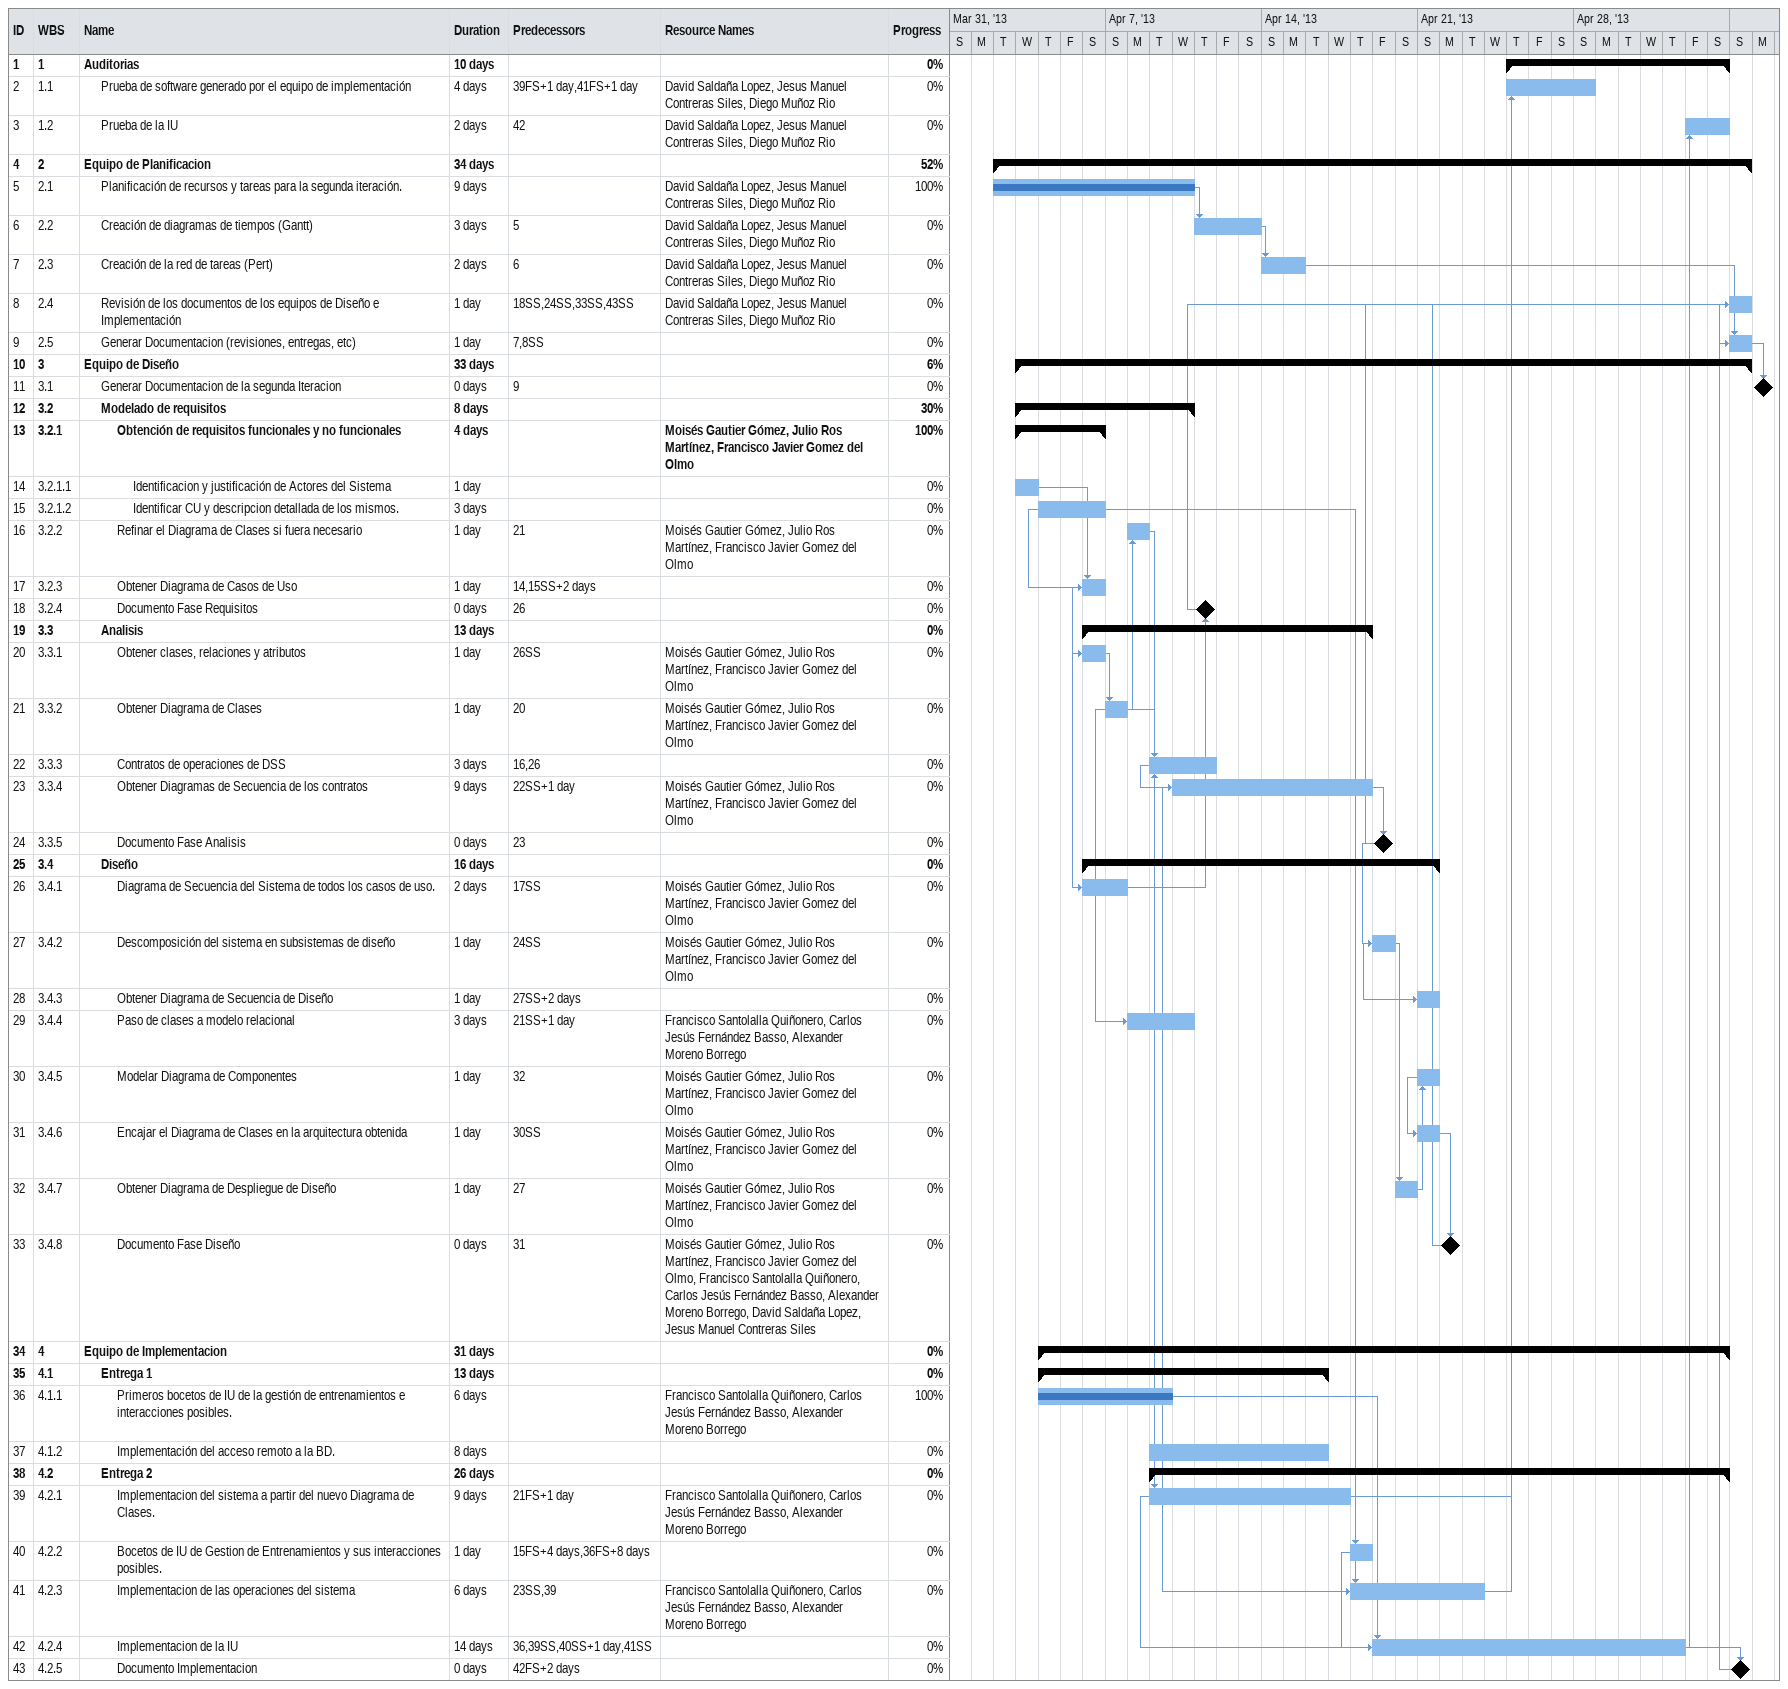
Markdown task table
| ID | WBS | Task | Duration | Start | Finish | Predecessors | Resources | % complete |
|---|---|---|---|---|---|---|---|---|
| 1 | 1 | **Auditorias** | 10d | 2013-04-25 | 2013-05-04 |  |  | 0 |
| 2 | 1.1 | Prueba de software generado por el equipo de implementación | 4d | 2013-04-25 | 2013-04-28 | 39FS+1d, 41FS+1d | David Saldaña Lopez, Jesus Manuel Contreras Siles, Diego Muñoz Rio | 0 |
| 3 | 1.2 | Prueba de la IU | 2d | 2013-05-03 | 2013-05-04 | 42 | David Saldaña Lopez, Jesus Manuel Contreras Siles, Diego Muñoz Rio | 0 |
| 4 | 2 | **Equipo de Planificacion** | 34d | 2013-04-02 | 2013-05-05 |  |  | 52 |
| 5 | 2.1 | Planificación de recursos y tareas para la segunda iteración. | 9d | 2013-04-02 | 2013-04-10 |  | David Saldaña Lopez, Jesus Manuel Contreras Siles, Diego Muñoz Rio | 100 |
| 6 | 2.2 | Creación de diagramas de tiempos (Gantt) | 3d | 2013-04-11 | 2013-04-13 | 5 | David Saldaña Lopez, Jesus Manuel Contreras Siles, Diego Muñoz Rio | 0 |
| 7 | 2.3 | Creación de la red de tareas (Pert) | 2d | 2013-04-14 | 2013-04-15 | 6 | David Saldaña Lopez, Jesus Manuel Contreras Siles, Diego Muñoz Rio | 0 |
| 8 | 2.4 | Revisión de los documentos de los equipos de Diseño e Implementación | 1d | 2013-05-05 | 2013-05-05 | 18SS, 24SS, 33SS, 43SS | David Saldaña Lopez, Jesus Manuel Contreras Siles, Diego Muñoz Rio | 0 |
| 9 | 2.5 | Generar Documentacion (revisiones, entregas, etc) | 1d | 2013-05-05 | 2013-05-05 | 7, 8SS |  | 0 |
| 10 | 3 | **Equipo de Diseño** | 33d | 2013-04-03 | 2013-05-05 |  |  | 6 |
| 11 | 3.1 | Generar Documentacion de la segunda Iteracion | 0d | 2013-05-06 | 2013-05-06 | 9 |  | 0 |
| 12 | 3.2 | **Modelado de requisitos** | 8d | 2013-04-03 | 2013-04-10 |  |  | 30 |
| 13 | 3.2.1 | **Obtención de requisitos funcionales y no funcionales** | 4d | 2013-04-03 | 2013-04-06 |  | Moisés Gautier Gómez, Julio Ros Martínez, Francisco Javier Gomez del Olmo | 100 |
| 14 | 3.2.1.1 | Identificacion y justificación de Actores del Sistema | 1d | 2013-04-03 | 2013-04-03 |  |  | 0 |
| 15 | 3.2.1.2 | Identificar CU y descripcion detallada de los mismos. | 3d | 2013-04-04 | 2013-04-06 |  |  | 0 |
| 16 | 3.2.2 | Refinar el Diagrama de Clases si fuera necesario | 1d | 2013-04-08 | 2013-04-08 | 21 | Moisés Gautier Gómez, Julio Ros Martínez, Francisco Javier Gomez del Olmo | 0 |
| 17 | 3.2.3 | Obtener Diagrama de Casos de Uso | 1d | 2013-04-06 | 2013-04-06 | 14, 15SS+2d |  | 0 |
| 18 | 3.2.4 | Documento Fase Requisitos | 0d | 2013-04-11 | 2013-04-11 | 26 |  | 0 |
| 19 | 3.3 | **Analisis** | 13d | 2013-04-06 | 2013-04-18 |  |  | 0 |
| 20 | 3.3.1 | Obtener clases, relaciones y atributos | 1d | 2013-04-06 | 2013-04-06 | 26SS | Moisés Gautier Gómez, Julio Ros Martínez, Francisco Javier Gomez del Olmo | 0 |
| 21 | 3.3.2 | Obtener Diagrama de Clases | 1d | 2013-04-07 | 2013-04-07 | 20 | Moisés Gautier Gómez, Julio Ros Martínez, Francisco Javier Gomez del Olmo | 0 |
| 22 | 3.3.3 | Contratos de operaciones de DSS | 3d | 2013-04-09 | 2013-04-11 | 16, 26 |  | 0 |
| 23 | 3.3.4 | Obtener Diagramas de Secuencia de los contratos | 9d | 2013-04-10 | 2013-04-18 | 22SS+1d | Moisés Gautier Gómez, Julio Ros Martínez, Francisco Javier Gomez del Olmo | 0 |
| 24 | 3.3.5 | Documento Fase Analisis | 0d | 2013-04-19 | 2013-04-19 | 23 |  | 0 |
| 25 | 3.4 | **Diseño** | 16d | 2013-04-06 | 2013-04-21 |  |  | 0 |
| 26 | 3.4.1 | Diagrama de Secuencia del Sistema de todos los casos de uso. | 2d | 2013-04-06 | 2013-04-07 | 17SS | Moisés Gautier Gómez, Julio Ros Martínez, Francisco Javier Gomez del Olmo | 0 |
| 27 | 3.4.2 | Descomposición del sistema en subsistemas de diseño | 1d | 2013-04-19 | 2013-04-19 | 24SS | Moisés Gautier Gómez, Julio Ros Martínez, Francisco Javier Gomez del Olmo | 0 |
| 28 | 3.4.3 | Obtener Diagrama de Secuencia de Diseño | 1d | 2013-04-21 | 2013-04-21 | 27SS+2d |  | 0 |
| 29 | 3.4.4 | Paso de clases a modelo relacional | 3d | 2013-04-08 | 2013-04-10 | 21SS+1d | Francisco Santolalla Quiñonero, Carlos Jesús Fernández Basso, Alexander Moreno Borrego | 0 |
| 30 | 3.4.5 | Modelar Diagrama de Componentes | 1d | 2013-04-21 | 2013-04-21 | 32 | Moisés Gautier Gómez, Julio Ros Martínez, Francisco Javier Gomez del Olmo | 0 |
| 31 | 3.4.6 | Encajar el Diagrama de Clases en la arquitectura obtenida | 1d | 2013-04-21 | 2013-04-21 | 30SS | Moisés Gautier Gómez, Julio Ros Martínez, Francisco Javier Gomez del Olmo | 0 |
| 32 | 3.4.7 | Obtener Diagrama de Despliegue de Diseño | 1d | 2013-04-20 | 2013-04-20 | 27 | Moisés Gautier Gómez, Julio Ros Martínez, Francisco Javier Gomez del Olmo | 0 |
| 33 | 3.4.8 | Documento Fase Diseño | 0d | 2013-04-22 | 2013-04-22 | 31 | Moisés Gautier Gómez, Julio Ros Martínez, Francisco Javier Gomez del Olmo, Francisco Santolalla Quiñonero, Carlos Jesús Fernández Basso, Alexander Moreno Borrego, David Saldaña Lopez, Jesus Manuel Contreras Siles | 0 |
| 34 | 4 | **Equipo de Implementacion** | 31d | 2013-04-04 | 2013-05-04 |  |  | 0 |
| 35 | 4.1 | **Entrega 1** | 13d | 2013-04-04 | 2013-04-16 |  |  | 0 |
| 36 | 4.1.1 | Primeros bocetos de IU de la gestión de entrenamientos e interacciones posibles. | 6d | 2013-04-04 | 2013-04-09 |  | Francisco Santolalla Quiñonero, Carlos Jesús Fernández Basso, Alexander Moreno Borrego | 100 |
| 37 | 4.1.2 | Implementación del acceso remoto a la BD. | 8d | 2013-04-09 | 2013-04-16 |  |  | 0 |
| 38 | 4.2 | **Entrega 2** | 26d | 2013-04-09 | 2013-05-04 |  |  | 0 |
| 39 | 4.2.1 | Implementacion del sistema a partir del nuevo Diagrama de Clases. | 9d | 2013-04-09 | 2013-04-17 | 21FS+1d | Francisco Santolalla Quiñonero, Carlos Jesús Fernández Basso, Alexander Moreno Borrego | 0 |
| 40 | 4.2.2 | Bocetos de IU de Gestion de Entrenamientos y sus interacciones posibles. | 1d | 2013-04-18 | 2013-04-18 | 15FS+4d, 36FS+8d |  | 0 |
| 41 | 4.2.3 | Implementacion de las operaciones del sistema | 6d | 2013-04-18 | 2013-04-23 | 23SS, 39 | Francisco Santolalla Quiñonero, Carlos Jesús Fernández Basso, Alexander Moreno Borrego | 0 |
| 42 | 4.2.4 | Implementacion de la IU | 14d | 2013-04-19 | 2013-05-02 | 36, 39SS, 40SS+1d, 41SS |  | 0 |
| 43 | 4.2.5 | Documento Implementacion | 0d | 2013-05-05 | 2013-05-05 | 42FS+2d |  | 0 |
